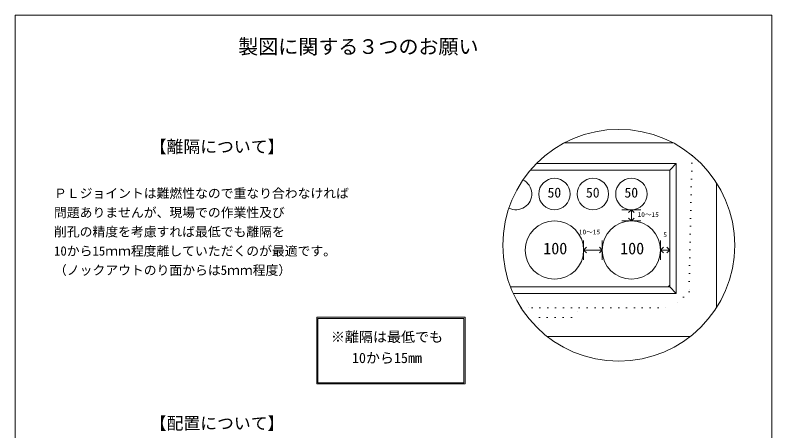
# Model space of a CAD drawing. Units: millimetres, scale not verified. Extents: x -4890 to 18490, y -2273 to 2273.
# Drawn here: x -4890 to -1830, y 592 to 2273 of the extents above; entities that cross this region are included whole.
import ezdxf
from ezdxf.enums import TextEntityAlignment as Align

# ---------------------------------------------------------------- set-up
doc = ezdxf.new("R2010")
doc.units = ezdxf.units.MM
doc.header["$LTSCALE"] = 10
doc.linetypes.add('USER5', pattern=[3.185, 0.01, -3.175])
for name, color, linetype, lineweight in [('0-2_waku', 7, 'Continuous', 18), ('0-3_gaikei', 7, 'Continuous', 18), ('0-4_kakure', 7, 'USER5', 18), ('0-5_sunpou', 7, 'Continuous', 5), ('0-7_center', 7, 'Continuous', 18), ('0-8_hole', 6, 'Continuous', 18), ('0-D_dims', 7, 'Continuous', 18)]:
    doc.layers.add(name, color=color, linetype=linetype, lineweight=lineweight)
doc.styles.add('ＭＳ ゴシック', font='')
doc.styles.get('ＭＳ ゴシック').set_extended_font_data('MS Gothic')

# ---------------------------------------------------------------- blocks, each defined once
blk = doc.blocks.new('_Open90_32')
at = {"layer": '0-5_sunpou'}
blk.add_line((0, 0), (-1, 0), dxfattribs=at)
blk.add_lwpolyline([(-0.5, 0.5), (0, 0), (-0.5, -0.5)], dxfattribs=at)

msp = doc.modelspace()

# ---------------------------------------------------------------- linework, layer by layer
at = {"layer": '0-2_waku'}
for p, q in [((-4889.94, 2273.35), (-1829.94, 2273.35)), ((-4889.94, 2273.35), (-1829.94, 2273.35)), ((-4889.94, 2273.35), (-4889.94, -2001.65)), ((-1829.94, 2273.35), (-1829.94, -2001.65))]:
    msp.add_line(p, q, dxfattribs=at)
at = {"layer": '0-3_gaikei'}
for p, q in [((-2230.07, 1757.06), (-2668.2, 1757.06)), ((-2053.86, 1090.32), (-2053.86, 1594.7)), ((-2737.75, 972.98), (-2160.53, 972.98))]:
    msp.add_line(p, q, dxfattribs=at)
at = {"layer": '0-4_kakure'}
for p, q in [((-2843.97, 1089.62), (-2799.77, 1089.62)), ((-2799.77, 1089.62), (-2229.53, 1089.62)), ((-2799.77, 1089.62), (-2229.53, 1089.62)), ((-2770.03, 1050.74), (-2773.17, 1003.61)), ((-2770.03, 1050.74), (-2666.35, 1050.74))]:
    msp.add_line(p, q, dxfattribs=at)
for points in [[(-2152.87, 1705.92), (-2164.73, 1154.42), (-2229.53, 1089.62)], [(-2770.03, 1050.74), (-2640.43, 1050.74), (-2601.55, 1089.62)]]:
    msp.add_lwpolyline(points, dxfattribs=at)
at = {"layer": '0-5_sunpou', "color": 150, "lineweight": 18}
for p, q in [((-2436.89, 1486.2), (-2359.13, 1486.2)), ((-2436.89, 1440.84), (-2359.13, 1440.84)), ((-2591.11, 1361.78), (-2591.11, 1284.02)), ((-2515.94, 1361.78), (-2515.94, 1284.02)), ((-2279.96, 1361.78), (-2279.96, 1284.02)), ((-2242.49, 1361.78), (-2242.49, 1284.02)), ((-2591.11, 1322.9), (-2515.94, 1322.9)), ((-2279.96, 1322.9), (-2242.49, 1322.9)), ((-2242.49, 1181.25), (-2249.65, 1173.86))]:
    msp.add_line(p, q, dxfattribs=at)
msp.add_circle((-2449.14, 1342.51), 468.88, dxfattribs=at)
at = {"layer": '0-7_center'}
for centre, radius in [((-2709.05, 1549.7), 63.5), ((-2553.53, 1549.7), 63.5), ((-2398.01, 1549.7), 63.5), ((-2709.05, 1322.9), 117.94), ((-2398.01, 1322.9), 117.94)]:
    msp.add_circle(centre, radius, dxfattribs=at)
msp.add_arc((-2864.57, 1549.7), 63.5, 243.19936, 63.78529, dxfattribs=at)
at = {"layer": '0-8_hole'}
for p, q in [((-2781.91, 1672.82), (-2216.57, 1672.82)), ((-2216.57, 1147.94), (-2216.57, 1672.82)), ((-2805.77, 1646.9), (-2799.77, 1646.9)), ((-2242.49, 1173.86), (-2242.49, 1646.9)), ((-2886.64, 1173.86), (-2799.77, 1173.86)), ((-2799.77, 1173.86), (-2242.49, 1173.86)), ((-2216.57, 1147.94), (-2242.49, 1173.86)), ((-2875.74, 1147.94), (-2799.77, 1147.94)), ((-2799.77, 1147.94), (-2216.57, 1147.94)), ((-3670.41, 1051.61), (-3070.41, 1051.61)), ((-3670.41, 781.61), (-3670.41, 1051.61)), ((-3665.41, 1046.61), (-3075.41, 1046.61)), ((-3665.41, 786.61), (-3665.41, 1046.61)), ((-3075.41, 786.61), (-3075.41, 1046.61)), ((-3070.41, 781.61), (-3070.41, 1051.61)), ((-3670.41, 781.61), (-3070.41, 781.61)), ((-3665.41, 786.61), (-3075.41, 786.61))]:
    msp.add_line(p, q, dxfattribs=at)
msp.add_lwpolyline([(-2799.77, 1646.9), (-2242.49, 1646.9), (-2216.57, 1672.82)], dxfattribs=at)

# ---------------------------------------------------------------- block references
at = {"layer": '0-5_sunpou', "xscale": 23.328, "yscale": 23.328}
for p, rotation in [((-2398.01, 1486.2), 90), ((-2398.01, 1440.84), 270), ((-2591.11, 1322.9), 180), ((-2279.96, 1322.9), 180)]:
    msp.add_blockref('_Open90_32', p, dxfattribs=dict(at, rotation=rotation))
for p in [(-2515.94, 1322.9), (-2242.49, 1322.9)]:
    msp.add_blockref('_Open90_32', p, dxfattribs=at)

# ---------------------------------------------------------------- texts
at = {"layer": '0-D_dims', "style": 'ＭＳ ゴシック'}
for s, height, p in [('製図に関する３つのお願い', 59.38, (-3988, 2098.56)), ('【離隔について】', 49.88, (-4345.6, 1701.46)), ('ＰＬジョイントは難燃性なので重なり合わなければ', 38.01, (-4732.71, 1522.34)), ('50', 40.38, (-2737.03, 1523.34)), ('50', 40.38, (-2581.51, 1523.34)), ('50', 40.38, (-2425.99, 1523.34)), ('問題ありませんが、現場での作業性及び', 38.01, (-4732.71, 1444.58)), ('10～15', 19, (-2372.95, 1451.52)), ('削孔の精度を考慮すれば最低でも離隔を', 38.01, (-4732.71, 1366.82)), ('10～15', 19, (-2610.48, 1381.02)), ('5', 19, (-2268.8, 1369.99)), ('100', 47.51, (-2754.33, 1291.57)), ('100', 47.51, (-2443.29, 1291.57)), ('10から15ｍｍ程度離していただくのが最適です。', 38.01, (-4732.71, 1289.06)), ('（ノックアウトのり面からは5ｍｍ程度）', 38.01, (-4732.71, 1211.3)), ('※離隔は最低でも', 41.57, (-3612.97, 938.63)), ('\u3000 10から15mm', 41.57, (-3612.97, 853.58)), ('【配置について】', 49.88, (-4345.6, 582.61))]:
    msp.add_text(s, height=height, dxfattribs=at).set_placement(p, align=Align.BOTTOM_LEFT)

doc.saveas('drawing.dxf')
